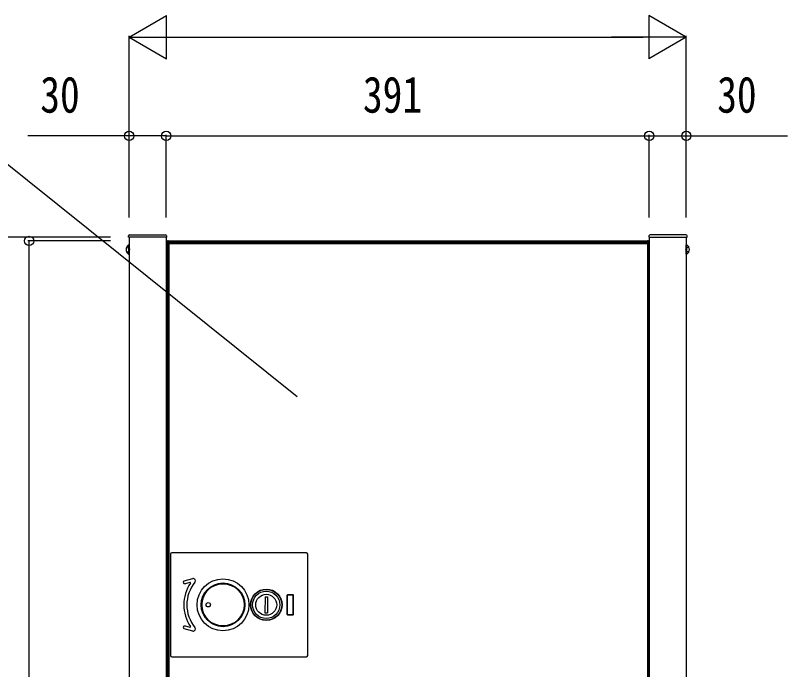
# Model space of a CAD drawing. Units: millimetres, scale not verified. Extents: x -2102 to 2102, y -1485 to 1485.
# Drawn here: x -924 to -299, y -167 to 362 of the extents above; entities that cross this region are included whole.
import ezdxf
from ezdxf.enums import TextEntityAlignment as Align

# ---------------------------------------------------------------- set-up
doc = ezdxf.new("R2010")
doc.units = ezdxf.units.MM
doc.header["$LTSCALE"] = 8
doc.layers.add('0-3_YKK_A1', color=4, linetype='Continuous')
doc.layers.add('0-4_YKK_D', color=6, linetype='Continuous')
doc.styles.add('ＭＳ ゴシック', font='')
doc.styles.get('ＭＳ ゴシック').set_extended_font_data('MS Gothic')

msp = doc.modelspace()

# ---------------------------------------------------------------- linework, layer by layer
at = {"layer": '0-3_YKK_A1'}
for p, q in [((-832.641, 182.5), (-832.576, 183.561)), ((-831.642, 182.5), (-832.641, 182.5)), ((-801.991, 182.5), (-831.991, 182.5)), ((-831.991, 182.5), (-831.991, -663.5)), ((-802.639, 182.5), (-831.642, 182.5)), ((-831.578, 184.5), (-802.704, 184.5)), ((-801.991, 182.5), (-801.991, -663.5)), ((-410.991, 182.5), (-380.991, 182.5)), ((-410.991, 182.5), (-410.991, -663.5)), ((-410.315, 182.5), (-381.311, 182.5)), ((-381.376, 184.5), (-410.25, 184.5)), ((-381.311, 182.5), (-380.313, 182.5)), ((-380.991, 182.5), (-380.991, -663.5)), ((-380.313, 182.5), (-380.378, 183.561)), ((-832.499, 176.25), (-831.991, 176.25)), ((-831.991, 176.25), (-831.991, 168.75)), ((-801.491, 178.7), (-801.491, 179.5)), ((-801.491, 179.5), (-800.991, 179.5)), ((-801.491, 178.7), (-801.491, 178)), ((-800.991, 178.7), (-801.491, 178.7)), ((-801.491, 178.5), (-801.491, -408.5)), ((-800.691, 178.5), (-801.491, 178.5)), ((-801.491, 178.5), (-801.491, -408.5)), ((-800.691, 178.5), (-801.491, 178.5)), ((-801.491, 166.5), (-801.491, 178)), ((-800.991, 179.5), (-800.691, 179.5)), ((-800.991, 179.5), (-800.691, 179.5)), ((-800.991, 178.7), (-800.691, 178.7)), ((-800.991, 178.7), (-800.691, 178.7)), ((-800.491, 179.5), (-800.691, 179.5)), ((-800.691, 179.5), (-412.291, 179.5)), ((-800.691, 179.5), (-412.291, 179.5)), ((-800.691, 178.7), (-800.691, 178.5)), ((-800.691, 178.7), (-800.691, 178.5)), ((-800.691, 164.9), (-800.691, 178.5)), ((-800.691, 178.5), (-800.691, -408.5)), ((-800.691, 178.5), (-799.891, 178.5)), ((-800.691, 178.5), (-800.691, -408.5)), ((-800.691, 178.5), (-799.891, 178.5)), ((-800.691, 177.5), (-800.691, 177.3)), ((-800.691, 177.3), (-799.891, 177.3)), ((-800.491, 179.5), (-412.491, 179.5)), ((-800.491, 179.5), (-800.491, 178.7)), ((-799.891, 178.5), (-799.891, -408.5)), ((-799.891, 178.5), (-799.891, -408.5)), ((-799.891, 178.3), (-790.691, 178.3)), ((-799.891, 177.5), (-790.691, 177.5)), ((-799.891, 177.3), (-799.891, 177.5)), ((-799.891, 177.3), (-799.891, -409.3)), ((-790.691, 178.3), (-790.691, 177.5)), ((-790.62, 177.5), (-790.691, 177.5)), ((-790.62, 178.3), (-412.691, 178.3)), ((-790.62, 177.5), (-412.691, 177.5)), ((-422.791, 178.5), (-412.491, 178.5)), ((-419.491, 178.7), (-419.491, 179.5)), ((-419.491, 178.7), (-419.491, 179.5)), ((-415.491, 178.7), (-415.491, 179.5)), ((-415.491, 178.7), (-415.491, 179.5)), ((-411.491, 178.5), (-414.991, 178.5)), ((-411.491, 178.5), (-414.991, 178.5)), ((-412.691, 178.3), (-412.691, 177.5)), ((-412.491, 179.5), (-412.491, 178.7)), ((-412.491, 179.5), (-412.291, 179.5)), ((-412.491, 178.7), (-412.491, 178.5)), ((-412.491, 178.7), (-412.291, 178.7)), ((-411.991, 178.5), (-412.491, 178.5)), ((-411.991, 179.5), (-412.291, 179.5)), ((-411.991, 179.5), (-412.291, 179.5)), ((-412.291, 178.7), (-412.291, 178.5)), ((-412.291, 178.5), (-412.291, 164.9)), ((-411.991, 179.5), (-411.491, 179.5)), ((-411.991, 179.5), (-411.491, 179.5)), ((-411.491, 179.5), (-411.491, 178.7)), ((-411.491, 179.5), (-411.491, 178.7)), ((-411.491, 178.7), (-411.491, 178.5)), ((-411.491, 178.5), (-411.491, 178)), ((-411.491, 178.5), (-411.491, -408.5)), ((-411.491, 178.5), (-411.491, -408.5)), ((-411.491, 166.5), (-411.491, 178)), ((-380.991, 168.75), (-380.991, 176.25)), ((-801.491, 172.5), (-800.769, 171.25)), ((-801.491, 166.5), (-801.491, 172.5)), ((-800.769, 171.25), (-800.691, 171.25)), ((-800.769, 167.75), (-800.769, 171.25)), ((-799.891, 171.25), (-800.691, 171.25)), ((-412.291, 171.7), (-412.291, 126.7)), ((-412.291, 171.7), (-412.291, 126.7)), ((-380.482, 168.75), (-380.991, 168.75)), ((-801.491, 166.5), (-800.769, 167.75)), ((-800.769, 167.75), (-800.691, 167.75)), ((-799.891, 167.75), (-800.691, 167.75)), ((-800.691, 164.9), (-800.691, 164.5)), ((-800.691, 164.5), (-800.691, -408.7)), ((-412.291, 164.9), (-412.291, -409.5)), ((-411.491, 166.5), (-411.491, -409.5)), ((-411.491, 162.5), (-411.491, 163)), ((-411.491, 162.5), (-411.491, 163)), ((-411.491, 162.5), (-411.491, 160.5)), ((-411.491, 162.5), (-411.491, 160.5)), ((-411.491, 160), (-412.291, 160)), ((-411.491, 160), (-412.291, 160)), ((-798.491, -74), (-798.491, -156)), ((-688.491, -73), (-797.491, -73)), ((-687.491, -156), (-687.491, -74)), ((-787.34, -95.495), (-780.548, -93.802)), ((-782.766, -96.932), (-786.735, -97.921)), ((-722.019, -108.499), (-722.032, -121.499)), ((-722.019, -108.499), (-720.019, -108.501)), ((-720.019, -108.501), (-720.032, -121.501)), ((-704.025, -122.75), (-704.025, -107.25)), ((-703.925, -122.65), (-703.925, -107.35)), ((-703.525, -106.75), (-699.525, -106.75)), ((-703.425, -106.85), (-699.625, -106.85)), ((-699.125, -122.65), (-699.125, -107.35)), ((-699.025, -122.75), (-699.025, -107.25)), ((-722.032, -121.499), (-720.032, -121.501)), ((-699.525, -123.25), (-703.525, -123.25)), ((-699.625, -123.15), (-703.425, -123.15)), ((-780.548, -136.198), (-787.34, -134.505)), ((-786.735, -132.079), (-782.766, -133.068)), ((-797.491, -157), (-688.491, -157))]:
    msp.add_line(p, q, dxfattribs=at)
for points in [[(-801.705, 183.561), (-801.641, 182.5), (-802.639, 182.5)], [(-411.248, 183.561), (-411.313, 182.5), (-410.315, 182.5)], [(-832.499, 176.25), (-832.499, 168.75), (-831.991, 168.75)], [(-801.491, 178.7), (-801.491, 179.5), (-800.991, 179.5)], [(-800.991, 178.5), (-800.491, 178.5), (-800.491, 178.7), (-412.491, 178.7)], [(-800.491, 178.7), (-800.691, 178.7), (-800.691, 178.5)], [(-800.691, 178.7), (-412.291, 178.7), (-412.291, 178.5), (-412.291, -408.5)], [(-800.691, 178.7), (-412.291, 178.7), (-412.291, 178.5), (-412.291, -408.5)], [(-790.62, 177.5), (-790.62, 178.3), (-790.691, 178.3)], [(-380.482, 168.75), (-380.482, 176.25), (-380.991, 176.25)], [(-834, 174.55), (-832.144, 173.645), (-831.535, 172.5)], [(-834, 170.45), (-832.144, 171.355), (-831.535, 172.5)], [(-378.981, 174.55), (-380.837, 173.645), (-381.446, 172.5)], [(-378.981, 170.45), (-380.837, 171.355), (-381.446, 172.5)], [(-800.691, 164.5), (-801.491, 164.5), (-801.491, 166.5)], [(-412.291, 163), (-411.491, 163), (-411.491, 163.5)], [(-412.291, 163), (-411.491, 163), (-411.491, 163.5)], [(-411.491, 159.5), (-411.491, 160), (-411.491, 160.5)], [(-411.491, 159.5), (-411.491, 160), (-411.491, 160.5)], [(-757.206, -97.718), (-758.024, -97.794), (-758.836, -97.907), (-759.643, -98.059), (-760.44, -98.249), (-761.227, -98.476), (-762.001, -98.738), (-762.755, -99.035), (-763.493, -99.365), (-764.213, -99.728), (-764.916, -100.125), (-765.603, -100.556), (-766.272, -101.022), (-766.919, -101.519), (-767.539, -102.043), (-768.132, -102.594), (-768.697, -103.171), (-769.236, -103.775), (-769.747, -104.406), (-770.232, -105.064), (-770.685, -105.744), (-771.103, -106.442), (-771.487, -107.156), (-771.837, -107.886), (-772.151, -108.632), (-772.432, -109.394), (-772.678, -110.171), (-772.887, -110.963), (-773.058, -111.76), (-773.192, -112.561), (-773.287, -113.365), (-773.344, -114.173), (-773.364, -114.985), (-773.345, -115.801), (-773.288, -116.619), (-773.192, -117.434), (-773.058, -118.241), (-772.887, -119.036), (-772.68, -119.82), (-772.437, -120.592)], [(-757.408, -97.908), (-758.209, -97.992), (-759.006, -98.114), (-759.794, -98.273), (-760.573, -98.469), (-761.342, -98.701), (-762.096, -98.968), (-762.832, -99.267), (-763.55, -99.6), (-764.251, -99.964), (-764.935, -100.36), (-765.602, -100.789), (-766.251, -101.251), (-766.881, -101.744), (-767.484, -102.264), (-768.061, -102.809), (-768.611, -103.379), (-769.134, -103.975), (-769.631, -104.595), (-770.101, -105.242), (-770.542, -105.912), (-770.95, -106.6), (-771.324, -107.303), (-771.664, -108.021), (-771.97, -108.753), (-772.243, -109.501), (-772.481, -110.263), (-772.685, -111.04), (-772.852, -111.824), (-772.981, -112.611), (-773.074, -113.401), (-773.13, -114.193), (-773.149, -114.988), (-773.131, -115.786), (-773.075, -116.587), (-772.982, -117.384), (-772.853, -118.171), (-772.688, -118.948), (-772.488, -119.715), (-772.252, -120.472)], [(-772.437, -120.592), (-772.158, -121.352), (-771.842, -122.101), (-771.49, -122.837), (-771.103, -123.558), (-770.684, -124.257), (-770.235, -124.931), (-769.756, -125.583), (-769.247, -126.212), (-768.708, -126.818), (-768.138, -127.4), (-767.539, -127.957), (-766.918, -128.482), (-766.276, -128.975), (-765.614, -129.436), (-764.931, -129.866), (-764.228, -130.264), (-763.504, -130.63), (-762.76, -130.963), (-761.999, -131.262), (-761.226, -131.525), (-760.44, -131.751), (-759.642, -131.941), (-758.836, -132.093), (-758.023, -132.206), (-757.206, -132.282)], [(-772.252, -120.472), (-771.981, -121.219), (-771.674, -121.957), (-771.331, -122.683), (-770.954, -123.393), (-770.544, -124.084), (-770.103, -124.755), (-769.634, -125.401), (-769.137, -126.021), (-768.614, -126.617), (-768.064, -127.187), (-767.487, -127.733), (-766.883, -128.254), (-766.254, -128.747), (-765.605, -129.209), (-764.939, -129.637), (-764.255, -130.034), (-763.554, -130.399), (-762.835, -130.731), (-762.098, -131.032), (-761.343, -131.299), (-760.574, -131.531), (-759.795, -131.727), (-759.006, -131.886), (-758.209, -132.008), (-757.408, -132.092)], [(-758.412, -131.979), (-758.212, -132.007), (-758.011, -132.032), (-757.81, -132.054), (-757.609, -132.074), (-757.408, -132.092)]]:
    msp.add_lwpolyline(points, dxfattribs=at)
for centre, radius in [((-756.025, -115), 21), ((-755.991, -115), 17.685), ((-756.025, -115), 17.5), ((-756.025, -115), 17.112), ((-721.025, -115), 12.75), ((-720.991, -115), 12.75), ((-720.991, -115), 12.75), ((-721.025, -115), 12.5), ((-721.025, -115), 11), ((-721.025, -115), 8.5), ((-767.991, -115), 1.75)]:
    msp.add_circle(centre, radius, dxfattribs=at)
for centre, radius, start, end in [((-831.578, 183.5), 1, 90, 176.5), ((-802.704, 183.5), 1, 3.5, 90), ((-410.25, 183.5), 1, 90, 176.5), ((-381.376, 183.5), 1, 3.5, 90), ((-829.964, 172.5), 4.527, 124.06671, 235.93329), ((-800.691, 178.7), 0.8, 90, 180), ((-800.991, 178), 0.5, 90, 180), ((-799.891, 177.5), 0.8, 90, 180), ((-412.291, 178.7), 0.8, 0, 90), ((-411.991, 178), 0.5, 0, 90), ((-383.017, 172.5), 4.527, 304.06671, 55.93329), ((-797.491, -74), 1, 90, 180), ((-688.491, -74), 1, 0, 90), ((-787.037, -96.708), 1.25, 104, 284), ((-756.025, -115), 31.75, 146.31167, 213.68833), ((-756.025, -115), 29.25, 141.02124, 218.97876), ((-782.693, -97.223), 0.3, 326.31167, 104), ((-780.124, -95.5), 1.75, 321.02124, 104), ((-734.707, -121.822), 32.972, 133.02751, 133.50945), ((-703.525, -107.25), 0.5, 90, 180), ((-703.425, -107.35), 0.5, 90, 180), ((-699.625, -107.35), 0.5, 0, 90), ((-699.525, -107.25), 0.5, 0, 90), ((-703.525, -122.75), 0.5, 180, 270), ((-703.425, -122.65), 0.5, 180, 270), ((-699.625, -122.65), 0.5, 270, 0), ((-699.525, -122.75), 0.5, 270, 0), ((-787.037, -133.292), 1.25, 76, 256), ((-782.693, -132.777), 0.3, 256, 33.68833), ((-780.124, -134.5), 1.75, 256, 38.97876), ((-734.707, -108.178), 32.972, 226.49055, 226.97249), ((-797.491, -156), 1, 180, 270), ((-688.491, -156), 1, 270, 0)]:
    msp.add_arc(centre, radius, start, end, dxfattribs=at)
at = {"layer": '0-4_YKK_D'}
for p, q in [((-831.991, 344.5), (-801.68, 362)), ((-801.68, 327), (-801.68, 362)), ((-380.99, 344.5), (-411.301, 362)), ((-411.301, 362), (-411.301, 327)), ((-831.991, 198.5), (-831.991, 345.5)), ((-831.991, 344.5), (-801.68, 327)), ((-831.991, 344.5), (-771.369, 344.5)), ((-796.991, 344.5), (-415.99, 344.5)), ((-380.99, 344.5), (-441.611, 344.5)), ((-380.99, 344.5), (-411.301, 327)), ((-380.99, 198.5), (-380.99, 345.5)), ((-831.991, 198.5), (-831.991, 265.5)), ((-801.991, 198.5), (-801.991, 265.5)), ((-801.991, 198.5), (-801.991, 265.5)), ((-801.991, 264.5), (-410.991, 264.5)), ((-410.991, 198.5), (-410.991, 265.5)), ((-410.991, 198.5), (-410.991, 265.5)), ((-380.99, 198.5), (-380.99, 265.5)), ((-846.991, 182.5), (-993.991, 182.5)), ((-846.991, 179.5), (-913.991, 179.5)), ((-912.991, -410.5), (-912.991, 179.5))]:
    msp.add_line(p, q, dxfattribs=at)
for points in [[(-695.869, 53.39), (-1059.169, 344.5), (-1381.068, 344.5)], [(-801.991, 264.5), (-831.991, 264.5), (-913.924, 264.5)], [(-410.991, 264.5), (-380.99, 264.5), (-299.056, 264.5)]]:
    msp.add_lwpolyline(points, dxfattribs=at)
for centre in [(-831.991, 264.5), (-801.991, 264.5), (-801.991, 264.5), (-410.991, 264.5), (-410.991, 264.5), (-380.99, 264.5), (-912.991, 179.5)]:
    msp.add_circle(centre, 3.75, dxfattribs=at)

# ---------------------------------------------------------------- texts
at = {"layer": '0-4_YKK_D', "style": 'ＭＳ ゴシック', "width": 0.8}
for s, p in [('30', (-903.924, 274.5)), ('391', (-642.757, 274.5)), ('30', (-355.99, 274.5))]:
    msp.add_text(s, height=29.33, dxfattribs=at).set_placement(p, align=Align.BOTTOM_LEFT)

doc.saveas('drawing.dxf')
